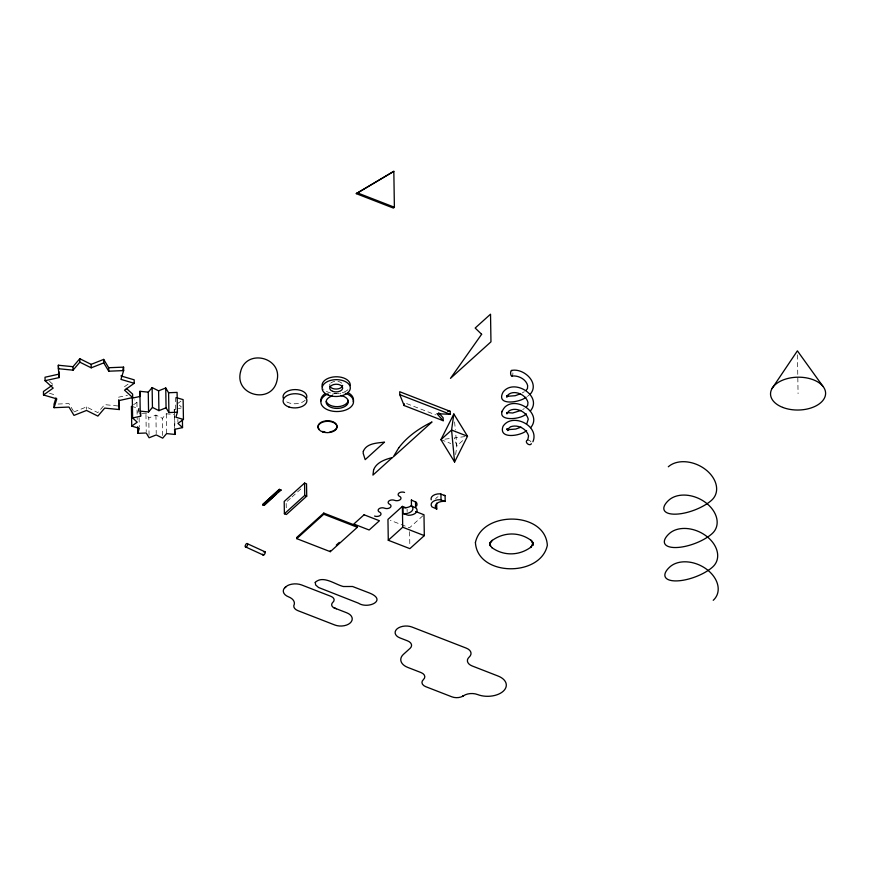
<?xml version="1.0" encoding="UTF-8"?>
<svg xmlns="http://www.w3.org/2000/svg" width="869" height="869" viewBox="0 0 869 869"><rect width="100%" height="100%" fill="white"/><g stroke="black" fill="none" stroke-linecap="round" stroke-linejoin="round"><path stroke-width="0.65" stroke-dasharray="4.34 3.26" d="M455.638 454.563L456.855 445.873L455.475 431.252M131.415 406.29L138.986 408.517L137.443 413.525L141.082 413.372M162.677 435.51L162.405 418.326L166.283 413.774L174.647 414.611L174.854 427.82M287.128 501.348L291.006 497.839M291.984 496.97L302.651 487.346M462.677 440.626L456.855 445.873L454.215 437.965L464.861 436.596M423.018 515.632L409.549 527.787L390.344 520.335M527.385 396.427L529.167 395.058M124.495 386.694L128.797 383.642M133.62 404.715L136.933 402.369L134.152 399.838M177.613 403.553L180.926 401.206M524.279 408.626L522.747 409.473M522.291 392.897L524.344 391.713M73.941 411.928L86.465 406.964L97.828 412.623L104.628 404.628L117.967 405.964M149.055 435.108L148.795 417.935L155.931 415.1L162.405 418.326M118.542 397.209L127.493 395.221M174.506 428.048L174.213 409.549L181.089 408.017M444.906 439.16L450.229 438.476M58.104 404.031L68.933 403.596L73.311 410.885M142.299 413.329L145.938 413.177L148.795 417.935M49.49 393.277L56.735 395.417M406.616 403.564L435.586 414.828M440.92 439.671L450.729 443.483M179.459 405.236L181.306 406.92M49.522 381.339L53.128 384.619M454.596 421.954L455.345 429.927M174.213 409.549L174.647 414.611M797.46 354.856L798.068 393.614M409.603 531.698L409.81 544.733M407.094 509.267L407.137 511.624M286.183 503.444L286.281 509.603M177.863 419.412L177.906 422.052M175.56 397.405L175.766 410.613M166.283 413.774L166.598 433.598M155.931 415.1L156.224 433.609M145.959 414.502L146.231 431.687M138.986 408.517L139.051 412.482M139.127 417.772L139.279 427.027M136.933 402.369L137.193 419.553M86.465 406.964L86.498 409.277M342.321 392.506A16.326 9.733 -0.9 0 1 344.298 392.962M332.284 394.178A11.08 6.604 -0.9 0 1 340.746 393.766M305.193 400.185A11.905 7.093 -0.9 0 1 284.576 400.283M528.765 440.214A2.813 1.923 38 0 1 530.981 441.919M512.862 372.899A2.813 1.141 87.9 0 1 512.699 374.963M347.893 389.736A14.11 8.418 -0.9 0 1 342.397 392.669M338.91 393.407A14.11 8.418 -0.9 0 1 331.621 393.201M330.481 392.94A14.11 8.418 -0.9 0 1 323.507 389.03M329.677 385A6.496 3.867 -0.9 0 1 330.014 384M330.763 383.088A6.496 3.867 -0.9 0 1 337.422 381.372A6.496 3.867 -0.9 0 1 342.527 384.37M435.641 498.871A8.266 4.932 -0.9 0 1 438.009 496.72"/><path stroke-width="1.3" d="M453.835 413.992L451.576 430.057L454.596 462.015L467.522 436.249L453.835 413.992L440.92 439.671L454.596 462.015M530.666 427.657C542.647 413.655 516.707 395.732 504.846 407.126C492.462 421.986 520.303 420.303 526.321 413.85M55.964 397.926L54.03 404.194L54.084 407.67L68.988 407.061L73.995 415.393L86.52 410.44L97.882 416.088L104.682 408.104L119.357 409.56L118.76 399.751M54.084 407.67L56.789 398.882L43.504 394.971L43.45 391.495L52.053 385.391M122.822 369.64L123.594 367.131L108.69 367.728L103.693 359.397L91.158 364.361L79.796 358.701L73.007 366.696L73.061 370.161L58.386 368.706L58.332 365.23L73.007 366.696M123.594 367.131L123.648 370.596L120.943 379.384L134.228 383.294L134.174 379.829L120.889 375.908M174.875 429.145L174.962 434.435L166.598 433.598L162.72 438.15L156.246 434.924L149.099 437.759L146.253 433.001L137.758 433.349L139.301 428.341L131.73 426.114L131.415 406.29M148.262 392.147L139.898 391.311L140.202 411.135L148.566 411.971L148.262 392.147L152.129 387.596L158.603 390.822L165.751 387.987L168.597 392.745L177.091 392.397L177.406 412.221L175.864 417.229L183.435 419.455L183.131 399.631L176.82 397.774M527.896 439.258L528.548 435.901C526.56 428.547 517.511 424.148 510.44 426.82L507.822 429.156L508.104 428.623L507.637 430.557L506.899 428.721L507.702 429.623L507.17 429.253M501.761 411.721L502.043 411.135M532.882 441.8C539.953 425.875 512.232 412.015 502.999 426.375C498.187 439.79 521.074 435.89 526.636 430.535M771.987 388.595L797.394 350.848L822.769 386.097M526.093 390.322L527.45 388.595L527.668 385.684C526.114 379.101 518.185 375.223 511.982 376.049M530.068 394.374C540.301 383.164 523.735 367.728 511.504 370.466M526.342 407.061L527.689 405.334L527.961 402.434C525.854 393.842 512.21 388.78 506.985 396.112L507.387 395.656L506.692 397.122L506.996 396.351M530.351 411.004C543.038 396.123 513.775 377.635 503.064 392.158C495.265 406.616 520.716 402.282 526.038 397.198M73.061 370.161L79.85 362.177L79.796 358.701M148.566 411.971L152.444 407.42L152.129 387.596M356.257 193.646L393.831 171.323L394.385 207.235L393.44 208.093L356.257 193.646L393.831 171.323M262.699 504.411L279.394 489.345L280.915 489.931L264.219 505.4L262.71 504.813L264.209 504.998L275.994 494.363M262.71 504.813L279.394 489.345M278.949 491.702L280.915 489.931M304.563 483.077L284.196 501.456L284.391 513.764L286.357 514.535L306.724 496.156L306.529 483.848L304.563 483.077L304.758 495.395L284.391 513.764M323.768 513.09L296.72 537.487L296.742 538.639L330.307 551.685L357.344 527.287L357.333 526.125L323.768 513.09L323.779 514.242L296.742 538.639M440.92 439.671L451.576 430.057L467.522 436.249M284.923 587.52L285.803 586.727M336.292 545.102L339.301 542.397M405.986 507.778L402.39 506.377L387.954 519.401L388.28 540.257L409.875 548.643L424.311 535.619L423.985 514.763L415.588 511.504M388.28 540.257L402.716 527.233L402.39 506.377M463.101 696.026L462.58 696.493L463.438 695.808A10.841 6.463 -0.9 0 1 477.613 694.559A18.445 11.004 -0.9 0 0 503.205 691.268A18.445 11.004 -0.9 0 0 498.122 676.06L472.193 665.98A10.841 6.463 -0.9 0 1 469.206 657.051A10.841 6.463 -0.9 0 0 466.218 648.111L411.982 627.038A10.841 6.463 -0.9 0 0 396.948 628.971A10.841 6.463 -0.9 0 0 399.936 637.911L407.528 640.855A9.124 5.442 -0.9 0 1 410.038 648.383L403.433 654.346A15.881 9.472 -0.9 0 0 407.811 667.435L421.02 672.563A8.56 5.105 -0.9 0 1 423.377 679.623A8.56 5.105 -0.9 0 0 425.734 686.673L451.88 696.829A8.842 5.279 -0.9 0 0 462.699 696.265L463.438 695.808M526.907 423.485L528.243 419.162C526.245 410.798 514.383 406.659 508.669 411.243L506.931 413.883L507.018 412.514M43.504 394.971L53.183 388.095L45.079 380.709L45.025 377.233L59.081 374.104L58.864 371.574M134.228 383.294L124.549 390.17L132.664 397.557L118.597 400.685L119.357 409.56M131.73 426.114L137.237 422.193L132.62 417.978L132.305 398.154L140.322 396.373L139.898 391.311M183.435 419.455L177.928 423.377L182.544 427.591L174.528 429.373L174.962 434.435M520.542 393.755L515.23 395.699L507.463 396.286L508.028 396.416M520.792 410.45L512.699 413.003L506.823 412.558L507.377 412.905M521.031 427.124L515.795 429.047L508.137 429.666L508.691 429.84M79.85 362.177L91.212 367.826L103.748 362.873L103.693 359.397M152.444 407.42L158.918 410.646L166.066 407.811L165.751 387.987M45.079 380.709L59.135 377.581L59.081 374.104M132.62 417.978L140.637 416.197L140.572 412.232M103.748 362.873L108.744 371.204L123.648 370.596M166.066 407.811L168.912 412.569L177.406 412.221M447.578 411.243L450.24 411.363L450.283 414.307L436.977 413.709L443.19 420.705L443.147 417.761L438.704 412.764M436.672 503.173L436.759 509.049L436.14 508.506A8.266 4.932 -0.9 0 1 444.092 501.326L445.189 501.446L445.102 495.569L439.844 493.831A8.266 4.932 -0.9 0 0 431.198 499.794M444.005 495.449L445.102 495.569M445.189 501.446L439.931 499.708A8.266 4.932 -0.9 0 0 431.98 506.888L436.759 509.049M411.439 505.519A8.266 4.932 -0.9 0 1 404.031 507.778L402.934 507.659L403.031 513.536L404.128 513.655A8.266 4.932 -0.9 0 0 412.08 506.475L411.461 505.932L411.363 500.055L416.153 502.217A8.266 4.932 -0.9 0 1 416.555 505.975M336.401 608.778L332.979 607.214A7.365 4.388 -0.9 0 1 332.914 602.271A7.191 4.28 -0.9 0 0 330.926 596.34L301.673 584.978A11.829 7.05 -0.9 0 0 287.313 585.684L283.913 588.758A11.829 7.05 -0.9 0 0 288.53 596.84A13.231 7.886 -0.9 0 1 294.33 604.183A9.277 5.529 -0.9 0 0 297.882 610.646L334.804 624.996A11.058 6.594 -0.9 0 0 350.142 623.019A12.416 7.397 -0.9 0 0 346.72 612.786L333.696 607.724M357.202 192.788L394.385 207.235M450.24 411.363L399.729 391.734L399.773 394.678L404.139 405.53L443.19 420.705M399.773 394.678L450.283 414.307M411.461 505.932L416.24 508.093A8.266 4.932 -0.9 0 1 408.289 515.274L403.031 513.536M402.716 527.233L424.311 535.619M304.758 495.395L306.724 496.156M279.405 489.758L280.915 490.344M323.779 514.242L357.344 527.287M247.404 543.581L246.883 543.505A2.14 1.075 -65.3 0 0 245.927 544.255L245.264 545.602A1.803 0.912 -65.3 0 0 245.275 546.775L263.524 555.161A2.14 1.075 -65.3 0 0 264.48 554.411L265.154 553.053A1.803 0.912 -65.3 0 0 265.132 551.88L247.578 543.809A1.803 0.912 -65.3 0 1 247.6 544.972L246.926 546.329A2.14 1.075 -65.3 0 1 245.97 547.079L245.449 546.992M264.958 551.663L264.437 551.587A2.14 1.075 -65.3 0 0 263.796 551.978M491.778 547.546C503.77 556.312 519.716 555.888 531.546 546.644L530.546 547.524L532.827 544.309L532.132 545.634L532.925 542.299L532.969 545.363L532.295 542.039L533.034 543.353L530.861 540.16L531.904 541.029C519.847 531.48 503.336 531.752 491.213 541.202L492.212 540.322L489.931 543.549L490.616 542.223L489.834 545.558L489.779 542.484L490.464 545.808L489.725 544.505L491.897 547.698M411.363 500.055L411.982 500.598M126.298 388.345L132.609 394.091L132.664 397.557M507.051 396.155L507.496 396.633L506.703 395.743M263.003 555.074L262.84 554.856A1.803 0.912 -65.3 0 1 262.742 554.14M140.202 411.135L140.637 416.197M58.332 365.23L58.647 369.032M58.386 368.706L59.135 377.581M440.941 493.95L441.028 499.827M415.523 501.663L415.621 507.55M404.107 403.574L404.139 405.53M330.285 550.522L330.307 551.685M182.414 419.662L182.544 427.591M168.597 392.745L168.912 412.569M158.603 390.822L158.918 410.646M137.65 426.744L137.758 433.349M108.69 367.728L108.744 371.204M91.158 364.361L91.212 367.826M319.216 429.329A9.526 5.681 -0.9 0 1 323.55 421.324A9.526 5.681 -0.9 0 1 336.477 424.463A9.526 5.681 -0.9 0 1 329.883 431.926M324.952 431.947A9.526 5.681 -0.9 0 1 322.671 431.393M345.547 393.353A16.326 9.733 -0.9 0 1 349.881 407.811A16.326 9.733 -0.9 0 1 325.191 408.517A16.326 9.733 -0.9 0 1 328.015 393.853M340.778 395.514A11.08 6.604 -0.9 0 1 346.427 405.388A11.08 6.604 -0.9 0 1 328.873 406.247A11.08 6.604 -0.9 0 1 332.306 395.927M320.9 400.946A16.326 9.733 -0.9 0 1 324.81 393.831M347.839 392.582A16.326 9.733 -0.9 0 1 353.216 401.717M348.241 400.381A11.08 6.604 -0.9 0 1 337.9 406.649A11.08 6.604 -0.9 0 1 326.309 401.456M283.413 398.578A11.905 7.093 -0.9 0 1 295.047 389.584A11.905 7.093 -0.9 0 1 306.409 398.469M531.317 443.657A2.813 1.923 38 0 1 528.754 444.504A2.813 1.923 38 0 1 526.375 441.865A2.813 1.923 38 0 1 528.124 440.105M512.265 375.853A2.813 1.141 87.9 0 1 510.603 373.268A2.813 1.141 87.9 0 1 512.091 370.661M668.315 466.783A27.917 20.15 25.5 0 1 705.509 469.499A27.917 20.15 25.5 0 1 711.657 500.207A27.917 10.743 -20.4 0 1 674.735 514.176A27.917 10.743 -20.4 0 1 668.848 500.153A27.917 20.15 25.5 0 1 706.03 502.869A27.917 20.15 25.5 0 1 712.189 533.577A27.917 10.743 -20.4 0 1 675.256 547.546A27.917 10.743 -20.4 0 1 669.369 533.523A27.917 20.15 25.5 0 1 706.551 536.238A27.917 20.15 25.5 0 1 712.71 566.946A27.917 10.743 -20.4 0 1 675.789 580.916A27.917 10.743 -20.4 0 1 669.89 566.892A27.917 20.15 25.5 0 1 707.073 569.597A27.917 20.15 25.5 0 1 713.232 600.305M322.323 386.966A14.11 8.418 -0.9 0 1 335.238 376.798A14.11 8.418 -0.9 0 1 350.24 385.597M342.636 385.369A6.496 3.867 -0.9 0 1 336.585 389.04A6.496 3.867 -0.9 0 1 329.786 385.999M404.563 492.451A4.128 2.466 -0.9 0 0 398.828 493.179A4.128 2.466 -0.9 0 0 399.968 496.59A4.128 2.466 -0.9 0 1 399.968 499.838A4.128 2.466 -0.9 0 1 394.569 500.316A4.128 2.466 -0.9 0 0 388.834 501.055A4.128 2.466 -0.9 0 0 389.975 504.454A4.128 2.466 -0.9 0 1 389.975 507.702A4.128 2.466 -0.9 0 1 384.576 508.18A4.128 2.466 -0.9 0 0 378.841 508.919A4.128 2.466 -0.9 0 0 379.981 512.33A4.128 2.466 -0.9 0 1 379.981 515.578A4.128 2.466 -0.9 0 1 374.582 516.056M363.318 451.283L363.166 453.238L365.176 459.647L384.511 442.125C377.222 443.114 366.642 443.103 363.318 451.283M315.241 582.382L315.653 584.967L318.532 587.487L358.506 603.205C367.848 609.375 387.672 600.436 369.705 593.103L352.542 586.499L343.451 586.521C335.412 584.739 323.138 574.811 315.241 582.382M373.627 469.738L372.942 475.093L392.31 457.583C385.173 459.364 376.625 462.265 373.627 469.738M240.517 371.954C234.402 395.623 271.541 404.704 276.939 380.828C283.044 357.159 245.905 348.078 240.517 371.954M475.419 542.549C477.45 576.734 540.594 577.331 547.34 545.308C545.308 511.124 482.165 510.527 475.419 542.549M398.741 447.861L393.244 456.975L432.012 421.965C419.347 428.211 407.289 436.444 398.741 447.861M481.632 334.272L450.479 378.363L490.963 341.832L490.529 314.176L475.169 328.037L481.632 334.272M364.078 514.785L353.813 524.04L369.162 530.003L379.427 520.748L364.078 514.785M322.681 431.915A9.526 5.681 -0.9 0 0 337.031 426.929A9.526 5.681 -0.9 0 0 322.823 422.084A9.526 5.681 -0.9 0 0 322.681 431.915M288.964 406.996A11.905 7.093 -0.9 0 0 306.909 400.761A11.905 7.093 -0.9 0 0 289.149 394.7A11.905 7.093 -0.9 0 0 288.964 406.996M328.363 395.145A14.11 8.418 -0.9 0 0 350.283 388.486A14.11 8.418 -0.9 0 0 329.97 380.589A14.11 8.418 -0.9 0 0 328.363 395.145M332.599 391.332A6.496 3.867 -0.9 0 0 342.679 388.258A6.496 3.867 -0.9 0 0 333.338 384.63A6.496 3.867 -0.9 0 0 332.599 391.332M782.763 407.42A27.547 16.424 -0.9 0 0 825.55 394.407A27.547 16.424 -0.9 0 0 785.891 379.003A27.547 16.424 -0.9 0 0 782.763 407.42"/></g></svg>
